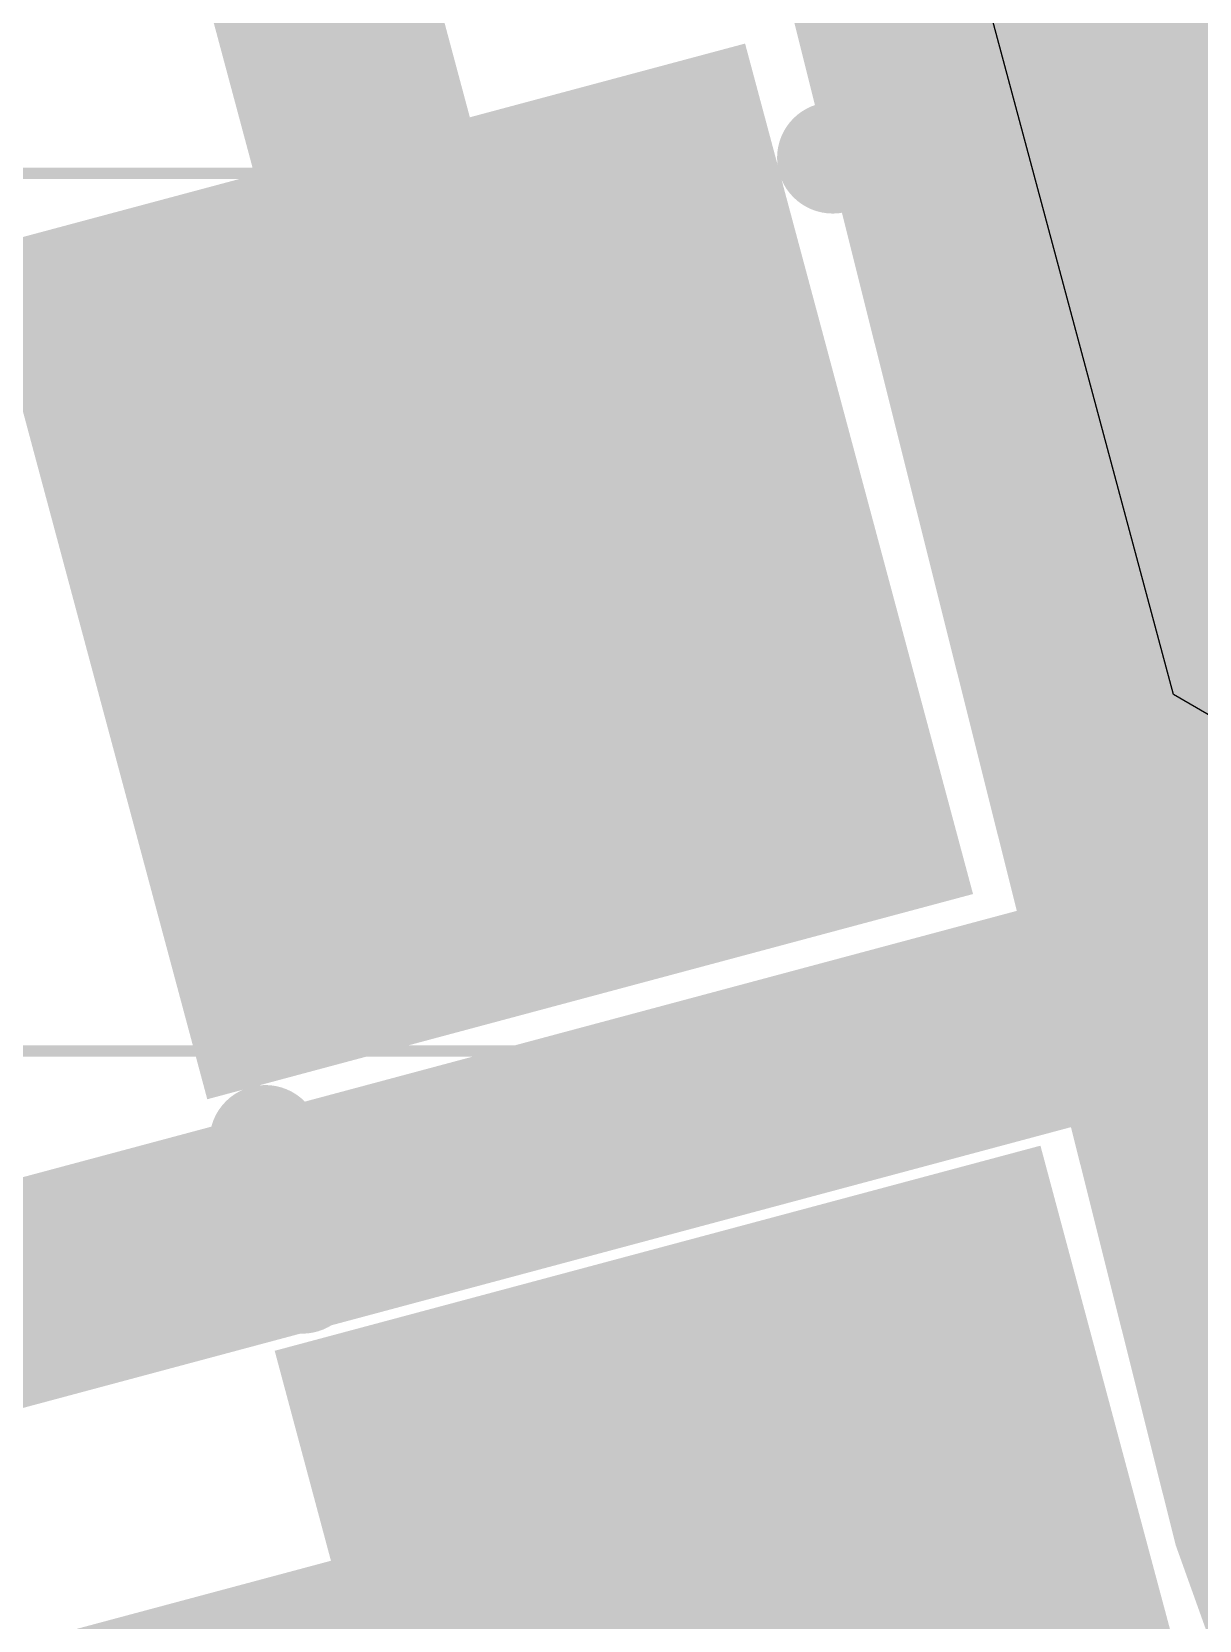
# Model space of a CAD drawing. Header units: inches. Extents: x -7 to 348, y -14 to 159.
# Drawn here: x 16.443 to 17.773, y 13.902 to 15.711 of the extents above; entities that cross this region are included whole.
import ezdxf

# ---------------------------------------------------------------- set-up
doc = ezdxf.new("R2010")
doc.units = ezdxf.units.IN
for name, color, linetype in [('Dimension', 6, 'Continuous'), ('Fabrication', 76, 'Continuous'), ('Top Layer', 1, 'Continuous'), ('Top Overlay', 2, 'Continuous'), ('Top Paste', 8, 'Continuous'), ('Top Solder', 216, 'Continuous')]:
    doc.layers.add(name, color=color, linetype=linetype)

msp = doc.modelspace()

# ---------------------------------------------------------------- hatches: boundary and pattern name
at = {"layer": 'Top Layer'}
for points in [[(18.3429, 15.8841), (18.55, 15.1113), (17.8738, 14.9302), (17.6668, 15.7029)], [(17.1838, 15.5735), (17.3908, 14.8007), (16.7147, 14.6196), (16.5076, 15.3923)], [(17.5203, 14.3178), (17.7273, 13.545), (17.0512, 13.3639), (16.8441, 14.1366)]]:
    msp.add_hatch(color=1, dxfattribs=at).paths.add_polyline_path(points)
at = {"layer": 'Top Paste'}
for points in [[(18.3429, 15.8841), (18.55, 15.1113), (17.8738, 14.9302), (17.6668, 15.7029)], [(17.1838, 15.5735), (17.3908, 14.8007), (16.7147, 14.6196), (16.5076, 15.3923)], [(17.5203, 14.3178), (17.7273, 13.545), (17.0512, 13.3639), (16.8441, 14.1366)]]:
    msp.add_hatch(color=8, dxfattribs=at).paths.add_polyline_path(points)
at = {"layer": 'Top Solder'}
for points in [[(18.4147, 16.0085), (18.6744, 15.0395), (17.802, 14.8057), (17.5423, 15.7747)], [(17.2556, 15.6979), (17.5153, 14.7289), (16.6429, 14.4951), (16.3832, 15.4642)], [(17.5921, 14.4422), (17.8517, 13.4732), (16.9793, 13.2394), (16.7197, 14.2085)]]:
    msp.add_hatch(color=216, dxfattribs=at).paths.add_polyline_path(points)

# ---------------------------------------------------------------- linework, layer by layer
at = {"layer": 'Dimension', "const_width": 0.254}
for points in [[(58.31, 19.467, 1), (13.31, 19.467, 1)], [(54.5603, 19.4669, 1), (17.0603, 19.4669, 1)]]:
    msp.add_lwpolyline(points, format="xyb", close=True, dxfattribs=at)
msp.add_lwpolyline([(11.0305, 12.8273), (59.3268, 25.7683)], dxfattribs=at)
at = {"layer": 'Fabrication', "const_width": 0.0127}
for points in [[(53.1935, 31.3327, -1.1671), (15.6751, 13.587)], [(53.1935, 31.3327, -1.1671), (15.6751, 13.587)], [(53.1935, 31.3327, -1.1671), (15.6751, 13.587)], [(53.1935, 31.3327, -1.1671), (15.6751, 13.587)], [(54.5111, 31.1383, -1.205705), (14.1774, 15.55)], [(54.5111, 31.1383, -1.205705), (14.1774, 15.55)]]:
    msp.add_lwpolyline(points, format="xyb", dxfattribs=at)
for points in [[(14.1774, 15.55), (22.3943, 15.55)], [(14.1774, 15.55), (22.3943, 15.55)], [(16.3942, 14.55), (21.1478, 14.55)], [(16.3942, 14.55), (21.1478, 14.55)], [(16.3942, 14.55), (21.1478, 14.55)], [(16.3942, 14.55), (21.1478, 14.55)]]:
    msp.add_lwpolyline(points, dxfattribs=at)
at = {"layer": 'Top Layer'}
for p, q in [((17.7436, 14.9561), (17.4532, 16.0401)), ((17.9614, 14.8304), (17.7436, 14.9561))]:
    msp.add_line(p, q, dxfattribs=at)
at = {"layer": 'Top Layer', "const_width": 2.032}
for points in [[(14.2446, 13.1348, -0.267603), (19.4524, 34.998)], [(16.6308, 7.7862, -0.065353), (14.2446, 13.1348)]]:
    msp.add_lwpolyline(points, format="xyb", dxfattribs=at)
at = {"layer": 'Top Layer'}
for points, const_width in [([(16.6968, 16.0385), (16.9492, 15.0965)], 0.254), ([(16.1187, 13.5281), (17.2857, 13.8408)], 0.508)]:
    msp.add_lwpolyline(points, dxfattribs=dict(at, const_width=const_width))
for points, const_width in [([(16.8857, 15.0965, 1), (17.0127, 15.0965, 1)], 0.127), ([(17.1587, 13.8408, 1), (17.4127, 13.8408, 1)], 0.254)]:
    msp.add_lwpolyline(points, format="xyb", close=True, dxfattribs=dict(at, const_width=const_width))
at = {"layer": 'Top Overlay', "const_width": 0.127}
for points in [[(17.3555, 15.5677), (17.5118, 15.6096)], [(16.709, 14.4478), (16.7508, 14.2915)]]:
    msp.add_lwpolyline(points, dxfattribs=at)
at = {"layer": 'Top Overlay', "const_width": 0.0635}
for points in [[(17.4801, 15.6096, 1), (17.5436, 15.6096, 1)], [(17.3238, 15.5677, 1), (17.3873, 15.5677, 1)], [(16.6772, 14.4478, 1), (16.7407, 14.4478, 1)], [(16.7191, 14.2915, 1), (16.7826, 14.2915, 1)]]:
    msp.add_lwpolyline(points, format="xyb", close=True, dxfattribs=at)

doc.saveas('drawing.dxf')
